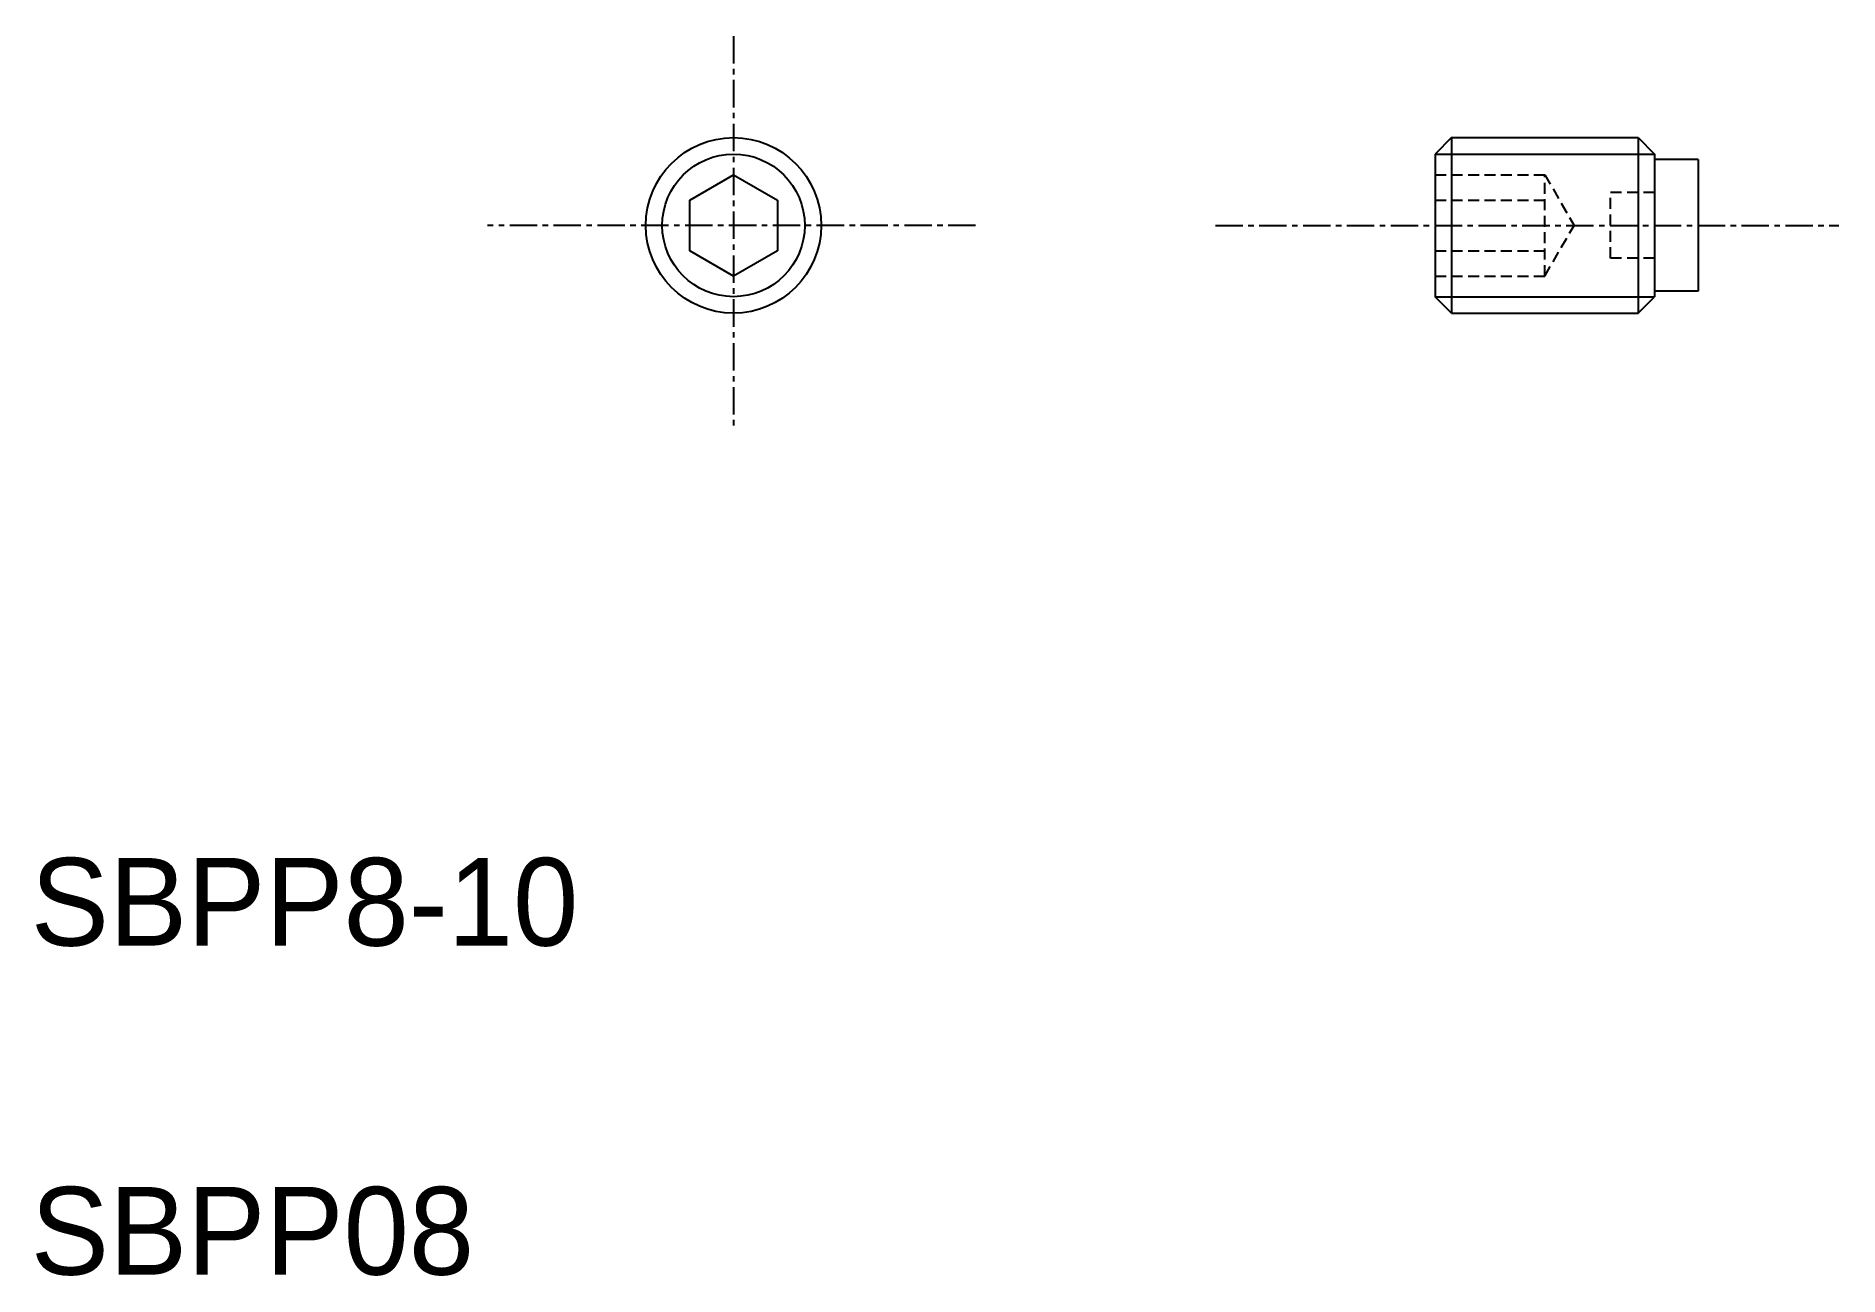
# Model space of a CAD drawing. Extents: x 10.2 to 92.5, y 9.9 to 66.5.
import ezdxf

# ---------------------------------------------------------------- set-up
doc = ezdxf.new("R2010")
doc.units = 0
doc.linetypes.add('CENTER', pattern=[2, 1.25, -0.25, 0.25, -0.25])
doc.linetypes.add('DASHED', pattern=[0.75, 0.5, -0.25])
doc.layers.get('0').update_dxf_attribs({"linetype": 'CONTINUOUS'})
doc.layers.add('CENTER', color=1, linetype='CENTER')

msp = doc.modelspace()

# ---------------------------------------------------------------- linework, layer by layer
at = {"color": 7, "linetype": 'CONTINUOUS'}
for p, q in [((74.807, 61.839), (74.057, 61.089)), ((74.807, 61.839), (83.307, 61.839)), ((74.807, 61.839), (74.807, 53.839)), ((83.307, 61.839), (83.307, 53.839)), ((83.307, 61.839), (84.057, 61.089)), ((74.057, 61.089), (74.057, 54.589)), ((84.057, 61.089), (84.057, 54.589)), ((40.054, 58.994), (42.054, 60.149)), ((42.054, 60.149), (44.054, 58.994)), ((86.057, 60.839), (84.057, 60.839)), ((86.057, 60.839), (86.057, 54.839)), ((40.054, 56.685), (40.054, 58.994)), ((44.054, 58.994), (44.054, 56.685)), ((42.054, 55.53), (40.054, 56.685)), ((44.054, 56.685), (42.054, 55.53)), ((74.807, 53.839), (74.057, 54.589)), ((83.307, 53.839), (84.057, 54.589)), ((86.057, 54.839), (84.057, 54.839)), ((74.807, 53.839), (83.307, 53.839))]:
    msp.add_line(p, q, dxfattribs=at)
at = {"color": 3, "linetype": 'CONTINUOUS'}
for p, q in [((74.057, 61.089), (84.057, 61.089)), ((74.057, 54.589), (84.057, 54.589))]:
    msp.add_line(p, q, dxfattribs=at)
at = {"color": 3, "linetype": 'DASHED'}
for p, q in [((74.057, 60.149), (79.057, 60.149)), ((79.057, 55.53), (79.057, 60.149)), ((79.057, 60.149), (80.391, 57.839)), ((82.057, 56.339), (82.057, 59.339)), ((84.057, 59.339), (82.057, 59.339)), ((74.057, 58.994), (79.057, 58.994)), ((79.057, 55.53), (80.391, 57.839)), ((74.057, 56.685), (79.057, 56.685)), ((84.057, 56.339), (82.057, 56.339)), ((74.057, 55.53), (79.057, 55.53))]:
    msp.add_line(p, q, dxfattribs=at)
at = {"color": 7, "linetype": 'CONTINUOUS'}
msp.add_circle((42.054, 57.839), 4, dxfattribs=at)
at = {"color": 3, "linetype": 'CONTINUOUS'}
msp.add_circle((42.054, 57.839), 3.25, dxfattribs=at)
at = {"layer": 'CENTER', "color": 1, "linetype": 'CENTER'}
for p, q in [((42.054, 66.47), (42.054, 48.595)), ((53.095, 57.839), (30.836, 57.839)), ((64.031, 57.839), (92.472, 57.839))]:
    msp.add_line(p, q, dxfattribs=at)

# ---------------------------------------------------------------- texts
at = {"color": 7, "linetype": 'CONTINUOUS'}
for s, p in [('SBPP8-10', (10, 25)), ('SBPP08', (10, 10))]:
    msp.add_text(s, height=4, dxfattribs=at).set_placement(p)

doc.saveas('drawing.dxf')
